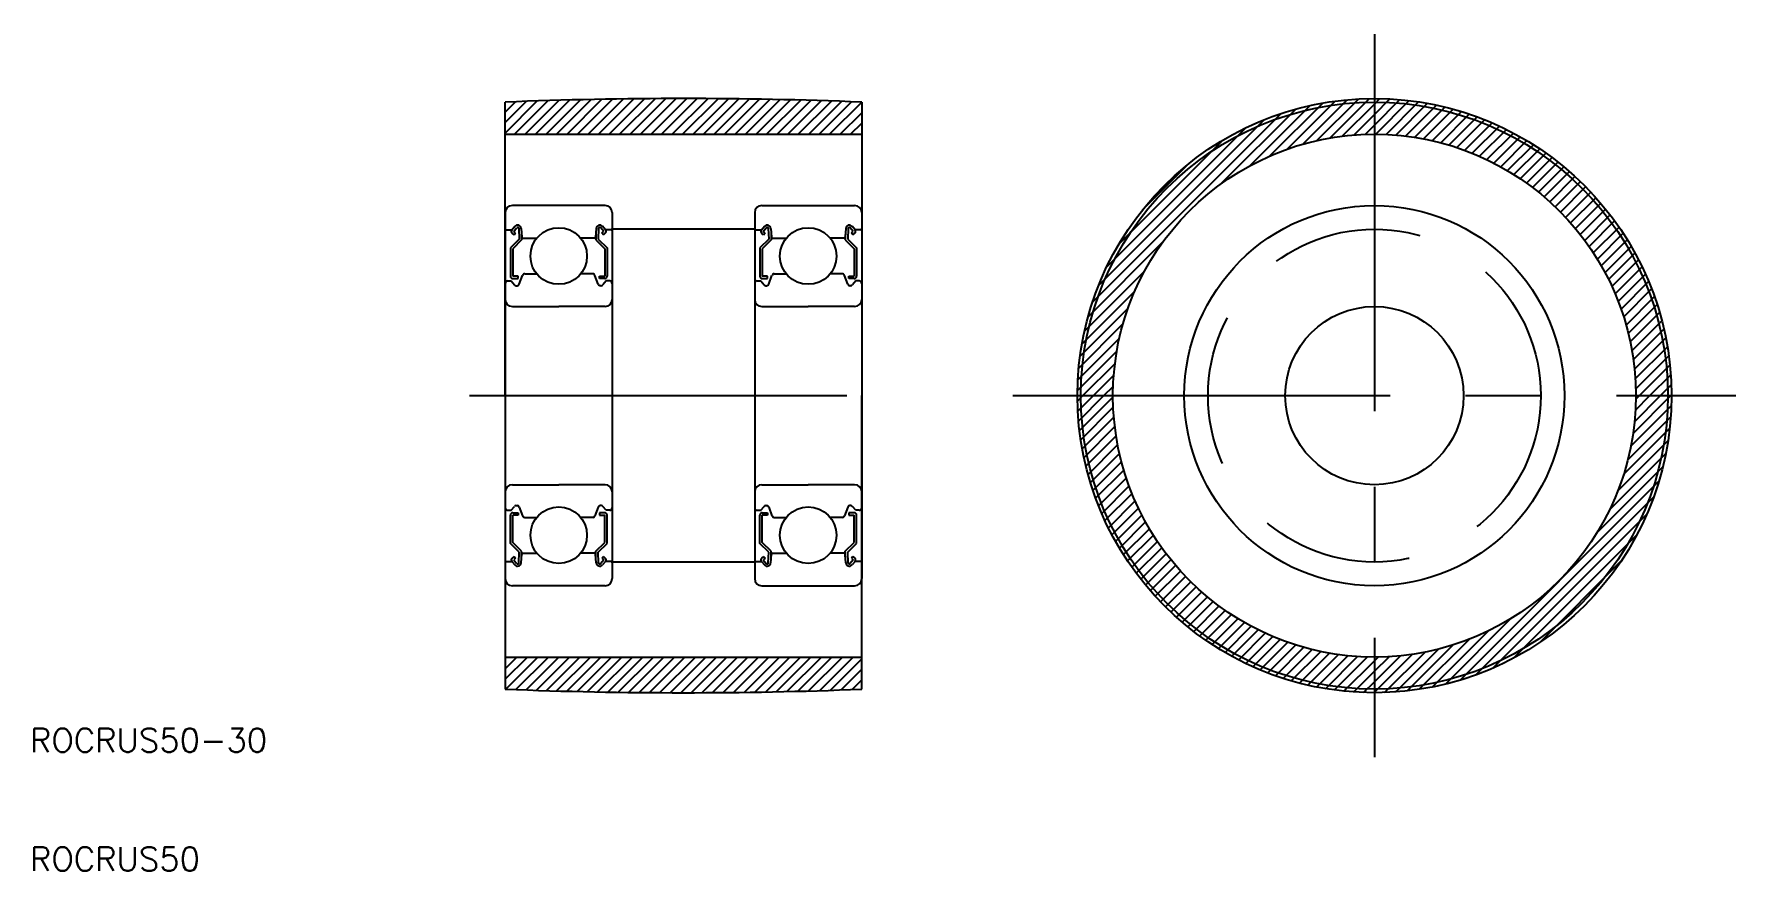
# Model space of a CAD drawing. Extents: x 10 to 154, y 10 to 80.
import ezdxf

# ---------------------------------------------------------------- set-up
doc = ezdxf.new("R2010")
doc.units = 0
doc.linetypes.add('CENTER', pattern=[50.8, 31.75, -6.35, 6.35, -6.35])
doc.linetypes.add('DASHED', pattern=[19.05, 12.7, -6.35])
doc.layers.get('0').update_dxf_attribs({"linetype": 'CONTINUOUS'})
doc.layers.add('CENTER', color=1, linetype='CENTER')
doc.styles.get("Standard").update_dxf_attribs({"font": 'txt.shx', "bigfont": 'extfont.shx'})

# ---------------------------------------------------------------- blocks, each defined once
blk = doc.blocks.new('*X2')
at = {"color": 0, "linetype": 'CONTINUOUS'}
for p, q in [((50, 72.1), (52.7, 74.8)), ((50, 72.98), (51.79, 74.77)), ((50, 73.86), (50.87, 74.73)), ((50.79, 72), (53.61, 74.83)), ((51.67, 72), (54.52, 74.85)), ((52.55, 72), (55.43, 74.88)), ((53.44, 72), (56.34, 74.9)), ((54.32, 72), (57.24, 74.92)), ((55.21, 72), (58.14, 74.94)), ((56.09, 72), (59.04, 74.95)), ((56.97, 72), (59.94, 74.97)), ((57.86, 72), (60.83, 74.98)), ((58.74, 72), (61.73, 74.99)), ((59.63, 72), (62.62, 74.99)), ((60.51, 72), (63.51, 75)), ((61.39, 72), (64.39, 75)), ((62.28, 72), (65.28, 75)), ((63.16, 72), (66.16, 75)), ((64.05, 72), (67.04, 74.99)), ((64.93, 72), (67.92, 74.99)), ((65.81, 72), (68.79, 74.98)), ((66.7, 72), (69.67, 74.97)), ((67.58, 72), (70.54, 74.96)), ((68.46, 72), (71.41, 74.95)), ((69.35, 72), (72.28, 74.93)), ((70.23, 72), (73.14, 74.91)), ((71.12, 72), (74.01, 74.89)), ((72, 72), (74.87, 74.87)), ((72.88, 72), (75.73, 74.85)), ((73.77, 72), (76.59, 74.82)), ((74.65, 72), (77.45, 74.79)), ((75.54, 72), (78.3, 74.76)), ((76.42, 72), (79.15, 74.73)), ((77.3, 72), (80, 74.7)), ((114.36, 70.17), (118.82, 74.62)), ((115.82, 70.74), (119.86, 74.78)), ((117.12, 71.16), (120.86, 74.89)), ((118.31, 71.46), (121.81, 74.96)), ((119.41, 71.68), (122.73, 75)), ((120.45, 71.83), (123.15, 74.54)), ((123.15, 74.54), (123.61, 75)), ((123.15, 73.65), (124.46, 74.97)), ((123.15, 72.77), (125.29, 74.91)), ((123.26, 72), (126.09, 74.83)), ((124.13, 71.98), (126.87, 74.72)), ((124.96, 71.93), (127.63, 74.6)), ((78.19, 72), (80, 73.81)), ((99.42, 57.88), (115.27, 73.72)), ((99.93, 59.28), (113.87, 73.22)), ((110.24, 67.82), (116.54, 74.11)), ((112.63, 69.32), (117.71, 74.4)), ((121.43, 71.93), (123.15, 73.65)), ((125.76, 71.84), (128.37, 74.45)), ((126.54, 71.74), (129.09, 74.29)), ((127.29, 71.61), (129.79, 74.1)), ((128.02, 71.45), (130.47, 73.9)), ((128.73, 71.28), (131.14, 73.69)), ((129.42, 71.09), (131.79, 73.46)), ((130.1, 70.87), (132.43, 73.21)), ((79.07, 72), (80, 72.93)), ((79.95, 72), (80, 72.05)), ((100.63, 60.85), (112.3, 72.52)), ((122.37, 71.99), (123.15, 72.77)), ((130.75, 70.65), (133.06, 72.95)), ((131.39, 70.4), (133.67, 72.68)), ((132.01, 70.14), (134.26, 72.39)), ((132.62, 69.86), (134.85, 72.09)), ((133.21, 69.57), (135.42, 71.78)), ((101.65, 62.76), (110.39, 71.5)), ((133.78, 69.26), (135.98, 71.46)), ((134.35, 68.94), (136.53, 71.12)), ((134.89, 68.6), (137.06, 70.77)), ((135.43, 68.25), (137.59, 70.41)), ((103.64, 65.64), (107.51, 69.51)), ((135.95, 67.89), (138.1, 70.04)), ((136.46, 67.52), (138.6, 69.66)), ((136.96, 67.13), (139.09, 69.26)), ((137.44, 66.73), (139.57, 68.86)), ((137.91, 66.31), (140.03, 68.44)), ((138.37, 65.89), (140.49, 68.01)), ((138.81, 65.45), (140.93, 67.57)), ((139.24, 65), (141.37, 67.12)), ((139.66, 64.53), (141.79, 66.66)), ((140.07, 64.06), (142.2, 66.19)), ((140.47, 63.57), (142.6, 65.7)), ((140.85, 63.07), (142.99, 65.21)), ((141.22, 62.55), (143.37, 64.7)), ((141.57, 62.02), (143.74, 64.19)), ((141.92, 61.48), (144.09, 63.66)), ((142.24, 60.93), (144.43, 63.12)), ((99.04, 56.61), (105.33, 62.91)), ((142.56, 60.36), (144.76, 62.56)), ((142.86, 59.77), (145.08, 62)), ((98.75, 55.44), (103.83, 60.51)), ((143.14, 59.18), (145.39, 61.42)), ((143.42, 58.56), (145.68, 60.83)), ((143.67, 57.93), (145.96, 60.23)), ((98.53, 54.33), (102.98, 58.79)), ((143.91, 57.29), (146.23, 59.61)), ((144.13, 56.62), (146.48, 58.98)), ((98.37, 53.29), (102.41, 57.33)), ((144.33, 55.94), (146.72, 58.33)), ((144.52, 55.24), (146.94, 57.67)), ((98.26, 52.29), (101.99, 56.03)), ((144.68, 54.52), (147.15, 57)), ((144.82, 53.78), (147.34, 56.3)), ((98.19, 51.34), (101.69, 54.84)), ((144.94, 53.02), (147.52, 55.59)), ((145.04, 52.23), (147.67, 54.86)), ((98.15, 50.42), (101.47, 53.74)), ((145.1, 51.41), (147.81, 54.12)), ((145.14, 50.57), (147.92, 53.35)), ((98.61, 50), (101.32, 52.7)), ((99.5, 50), (101.22, 51.72)), ((145.46, 50), (148.02, 52.56)), ((146.34, 50), (148.09, 51.75)), ((100.38, 50), (101.16, 50.78)), ((147.23, 50), (148.13, 50.91)), ((98.15, 49.54), (98.61, 50)), ((98.18, 48.69), (99.5, 50)), ((98.24, 47.86), (100.38, 50)), ((98.32, 47.06), (101.15, 49.88)), ((98.43, 46.28), (101.17, 49.02)), ((144.73, 45.74), (148.13, 49.14)), ((144.92, 46.81), (148.11, 50)), ((145.04, 47.81), (147.23, 50)), ((145.12, 48.77), (146.34, 50)), ((145.15, 49.69), (145.46, 50)), ((148.11, 50), (148.15, 50.04)), ((98.55, 45.52), (101.22, 48.19)), ((98.7, 44.78), (101.31, 47.39)), ((144.48, 44.6), (148.09, 48.21)), ((98.86, 44.06), (101.41, 46.61)), ((99.05, 43.36), (101.54, 45.86)), ((143.64, 42), (147.86, 46.21)), ((144.12, 43.36), (148, 47.23)), ((99.25, 42.68), (101.7, 45.13)), ((99.46, 42.01), (101.87, 44.42)), ((142.96, 40.43), (147.67, 45.14)), ((99.69, 41.36), (102.06, 43.73)), ((99.94, 40.72), (102.27, 43.05)), ((141.89, 38.48), (147.42, 44.01)), ((100.2, 40.09), (102.5, 42.4)), ((100.47, 39.48), (102.75, 41.76)), ((130.36, 26.06), (147.09, 42.79)), ((100.76, 38.88), (103.01, 41.14)), ((101.06, 38.3), (103.29, 40.53)), ((131.68, 26.5), (146.65, 41.47)), ((101.37, 37.73), (103.58, 39.94)), ((101.69, 37.17), (103.89, 39.37)), ((102.03, 36.62), (104.21, 38.8)), ((133.16, 27.09), (146.06, 39.99)), ((102.38, 36.09), (104.55, 38.26)), ((102.74, 35.56), (104.9, 37.72)), ((134.86, 27.91), (145.24, 38.29)), ((103.11, 35.05), (105.26, 37.2)), ((103.49, 34.55), (105.63, 36.69)), ((103.89, 34.06), (106.02, 36.19)), ((137.06, 29.23), (143.92, 36.09)), ((104.29, 33.58), (106.42, 35.71)), ((104.71, 33.12), (106.84, 35.24)), ((105.14, 32.66), (107.26, 34.78)), ((105.58, 32.22), (107.7, 34.34)), ((106.03, 31.78), (108.15, 33.91)), ((106.49, 31.36), (108.62, 33.49)), ((106.96, 30.95), (109.09, 33.08)), ((107.45, 30.55), (109.58, 32.68)), ((107.94, 30.16), (110.08, 32.3)), ((108.45, 29.78), (110.6, 31.93)), ((108.96, 29.41), (111.13, 31.58)), ((109.49, 29.06), (111.67, 31.23)), ((110.03, 28.72), (112.22, 30.91)), ((110.59, 28.39), (112.79, 30.59)), ((111.15, 28.07), (113.38, 30.29)), ((128.01, 25.48), (132.72, 30.19)), ((129.14, 25.73), (134.67, 31.26)), ((111.73, 27.76), (113.97, 30)), ((112.32, 27.47), (114.59, 29.73)), ((112.92, 27.19), (115.22, 29.48)), ((113.54, 26.92), (115.86, 29.24)), ((114.17, 26.67), (116.53, 29.02)), ((114.82, 26.43), (117.21, 28.82)), ((124.94, 25.06), (128.55, 28.67)), ((125.92, 25.15), (129.79, 29.03)), ((126.93, 25.29), (131.15, 29.51)), ((50, 26.14), (51.86, 28)), ((50, 27.02), (50.98, 28)), ((50, 27.9), (50.1, 28)), ((50.05, 25.3), (52.75, 28)), ((50.9, 25.27), (53.63, 28)), ((51.75, 25.23), (54.52, 28)), ((52.61, 25.2), (55.4, 28)), ((53.46, 25.18), (56.28, 28)), ((54.32, 25.15), (57.17, 28)), ((55.18, 25.13), (58.05, 28)), ((56.04, 25.11), (58.94, 28)), ((56.91, 25.09), (59.82, 28)), ((57.77, 25.07), (60.7, 28)), ((58.64, 25.05), (61.59, 28)), ((59.51, 25.04), (62.47, 28)), ((60.38, 25.03), (63.36, 28)), ((61.26, 25.02), (64.24, 28)), ((62.13, 25.01), (65.12, 28)), ((63.01, 25.01), (66.01, 28)), ((63.89, 25), (66.89, 28)), ((64.77, 25), (67.77, 28)), ((65.66, 25), (68.66, 28)), ((66.55, 25), (69.54, 28)), ((67.43, 25.01), (70.43, 28)), ((68.33, 25.01), (71.31, 28)), ((69.22, 25.02), (72.19, 28)), ((70.11, 25.03), (73.08, 28)), ((71.01, 25.05), (73.96, 28)), ((71.91, 25.06), (74.85, 28)), ((72.81, 25.08), (75.73, 28)), ((73.71, 25.1), (76.61, 28)), ((74.62, 25.12), (77.5, 28)), ((75.53, 25.15), (78.38, 28)), ((76.44, 25.17), (79.27, 28)), ((77.35, 25.2), (80, 27.85)), ((115.48, 26.21), (117.91, 28.63)), ((116.15, 26), (118.63, 28.47)), ((116.85, 25.81), (119.37, 28.33)), ((117.56, 25.63), (120.13, 28.21)), ((118.29, 25.48), (120.92, 28.11)), ((119.03, 25.34), (121.74, 28.05)), ((119.8, 25.23), (122.58, 28.01)), ((120.59, 25.13), (123.15, 27.69)), ((123.15, 25.04), (126.34, 28.23)), ((123.15, 25.92), (125.34, 28.11)), ((123.15, 26.81), (124.38, 28.03)), ((123.15, 27.69), (123.46, 28)), ((124.01, 25.01), (127.41, 28.42)), ((78.27, 25.23), (80, 26.97)), ((79.19, 25.27), (80, 26.08)), ((121.4, 25.06), (123.15, 26.81)), ((122.24, 25.02), (123.15, 25.92)), ((123.11, 25), (123.15, 25.04))]:
    blk.add_line(p, q, dxfattribs=at)

msp = doc.modelspace()

# ---------------------------------------------------------------- linework, layer by layer
at = {"color": 7, "linetype": 'CONTINUOUS'}
for p, q in [((50, 50), (50, 74.7)), ((80, 74.7), (80, 50)), ((50, 72), (80, 72)), ((54.5, 66), (50.6, 66)), ((58.4, 66), (54.5, 66)), ((71.6, 66), (75.5, 66)), ((75.5, 66), (79.4, 66)), ((50, 65.4), (50, 34.6)), ((59, 65.4), (59, 34.6)), ((71, 65.4), (71, 34.6)), ((80, 65.4), (80, 34.6)), ((50.1, 63.95), (50.56, 63.95)), ((51.18, 63.18), (50.43, 62.43)), ((50.56, 63.95), (50.81, 64.25)), ((50.74, 63.54), (50.58, 63.67)), ((51.38, 63.1), (50.63, 62.35)), ((50.71, 63.82), (50.96, 64.12)), ((50.87, 63.69), (50.71, 63.82)), ((50.74, 63.54), (50.87, 63.69)), ((51.14, 64.06), (51.18, 63.18)), ((51.34, 64.08), (51.4, 63.34)), ((51.38, 63.57), (51.38, 63.1)), ((51.5, 63.25), (52.65, 63.25)), ((57.5, 63.25), (56.35, 63.25)), ((57.66, 64.08), (57.6, 63.34)), ((57.62, 63.57), (57.62, 63.1)), ((57.62, 63.1), (58.37, 62.35)), ((57.86, 64.06), (57.82, 63.18)), ((57.82, 63.18), (58.57, 62.43)), ((58.29, 63.82), (58.04, 64.12)), ((58.13, 63.69), (58.29, 63.82)), ((58.26, 63.54), (58.13, 63.69)), ((58.44, 63.95), (58.19, 64.25)), ((58.26, 63.54), (58.42, 63.67)), ((58.9, 63.95), (58.44, 63.95)), ((71, 64), (59, 64)), ((71.1, 63.95), (71.56, 63.95)), ((72.18, 63.18), (71.43, 62.43)), ((71.56, 63.95), (71.81, 64.25)), ((71.74, 63.54), (71.58, 63.67)), ((72.38, 63.1), (71.63, 62.35)), ((71.71, 63.82), (71.96, 64.12)), ((71.87, 63.69), (71.71, 63.82)), ((71.74, 63.54), (71.87, 63.69)), ((72.14, 64.06), (72.18, 63.18)), ((72.34, 64.08), (72.4, 63.34)), ((72.38, 63.57), (72.38, 63.1)), ((72.5, 63.25), (73.65, 63.25)), ((78.5, 63.25), (77.35, 63.25)), ((78.66, 64.08), (78.6, 63.34)), ((78.62, 63.57), (78.62, 63.1)), ((78.62, 63.1), (79.37, 62.35)), ((78.86, 64.06), (78.82, 63.18)), ((78.82, 63.18), (79.57, 62.43)), ((79.29, 63.82), (79.04, 64.12)), ((79.13, 63.69), (79.29, 63.82)), ((79.26, 63.54), (79.13, 63.69)), ((79.44, 63.95), (79.19, 64.25)), ((79.26, 63.54), (79.42, 63.67)), ((79.9, 63.95), (79.44, 63.95)), ((50.43, 62.43), (50.43, 60.05)), ((50.63, 62.35), (50.63, 60.05)), ((58.37, 62.35), (58.37, 60.05)), ((58.57, 62.43), (58.57, 60.05)), ((71.43, 62.43), (71.43, 60.05)), ((71.63, 62.35), (71.63, 60.05)), ((79.37, 62.35), (79.37, 60.05)), ((79.57, 62.43), (79.57, 60.05)), ((51.64, 60.25), (52.65, 60.25)), ((57.36, 60.25), (56.35, 60.25)), ((72.64, 60.25), (73.65, 60.25)), ((78.36, 60.25), (77.35, 60.25)), ((50.2, 59.65), (50.5, 59.65)), ((50.5, 59.65), (50.78, 59.32)), ((51.08, 60.05), (50.63, 60.05)), ((50.63, 59.85), (51.08, 59.85)), ((50.93, 59.25), (50.99, 59.25)), ((51.08, 59.85), (51.08, 60.05)), ((51.18, 59.38), (51.45, 60.12)), ((57.82, 59.38), (57.55, 60.12)), ((57.92, 60.05), (58.37, 60.05)), ((57.92, 59.85), (57.92, 60.05)), ((58.37, 59.85), (57.92, 59.85)), ((58.07, 59.25), (58.01, 59.25)), ((58.5, 59.65), (58.22, 59.32)), ((58.8, 59.65), (58.5, 59.65)), ((71.2, 59.65), (71.5, 59.65)), ((71.5, 59.65), (71.78, 59.32)), ((72.08, 60.05), (71.63, 60.05)), ((71.63, 59.85), (72.08, 59.85)), ((71.93, 59.25), (71.99, 59.25)), ((72.08, 59.85), (72.08, 60.05)), ((72.18, 59.38), (72.45, 60.12)), ((78.82, 59.38), (78.55, 60.12)), ((78.92, 60.05), (79.37, 60.05)), ((78.92, 59.85), (78.92, 60.05)), ((79.37, 59.85), (78.92, 59.85)), ((79.07, 59.25), (79.01, 59.25)), ((79.5, 59.65), (79.22, 59.32)), ((79.8, 59.65), (79.5, 59.65)), ((50.6, 57.5), (54.5, 57.5)), ((58.4, 57.5), (54.5, 57.5)), ((71.6, 57.5), (75.5, 57.5)), ((79.4, 57.5), (75.5, 57.5)), ((50, 50), (50, 25.3)), ((80, 25.3), (80, 50)), ((50.6, 42.5), (54.5, 42.5)), ((51.57, 42.5), (51.57, 42.5)), ((52.55, 42.5), (52.55, 42.5)), ((58.4, 42.5), (54.5, 42.5)), ((71.6, 42.5), (75.5, 42.5)), ((79.4, 42.5), (75.5, 42.5)), ((77.45, 42.5), (77.45, 42.5)), ((78.43, 42.5), (78.43, 42.5)), ((50.2, 40.35), (50.5, 40.35)), ((50.5, 40.35), (50.78, 40.68)), ((50.63, 40.15), (51.08, 40.15)), ((50.93, 40.75), (50.99, 40.75)), ((51.08, 40.15), (51.08, 39.95)), ((51.18, 40.62), (51.45, 39.88)), ((57.82, 40.62), (57.55, 39.88)), ((57.92, 40.15), (57.92, 39.95)), ((58.37, 40.15), (57.92, 40.15)), ((58.07, 40.75), (58.01, 40.75)), ((58.5, 40.35), (58.22, 40.68)), ((58.8, 40.35), (58.5, 40.35)), ((71.2, 40.35), (71.5, 40.35)), ((71.5, 40.35), (71.78, 40.68)), ((71.63, 40.15), (72.08, 40.15)), ((71.93, 40.75), (71.99, 40.75)), ((72.08, 40.15), (72.08, 39.95)), ((72.18, 40.62), (72.45, 39.88)), ((78.82, 40.62), (78.55, 39.88)), ((79.37, 40.15), (78.92, 40.15)), ((78.92, 40.15), (78.92, 39.95)), ((79.07, 40.75), (79.01, 40.75)), ((79.5, 40.35), (79.22, 40.68)), ((79.8, 40.35), (79.5, 40.35)), ((50.43, 37.57), (50.43, 39.95)), ((51.08, 39.95), (50.63, 39.95)), ((50.63, 37.65), (50.63, 39.95)), ((51.64, 39.75), (52.65, 39.75)), ((57.36, 39.75), (56.35, 39.75)), ((57.92, 39.95), (58.37, 39.95)), ((58.37, 37.65), (58.37, 39.95)), ((58.57, 37.57), (58.57, 39.95)), ((71.43, 37.57), (71.43, 39.95)), ((71.63, 37.65), (71.63, 39.95)), ((72.08, 39.95), (71.63, 39.95)), ((72.64, 39.75), (73.65, 39.75)), ((78.36, 39.75), (77.35, 39.75)), ((78.92, 39.95), (79.37, 39.95)), ((79.37, 37.65), (79.37, 39.95)), ((79.57, 37.57), (79.57, 39.95)), ((51.18, 36.82), (50.43, 37.57)), ((51.38, 36.9), (50.63, 37.65)), ((57.62, 36.9), (58.37, 37.65)), ((57.82, 36.82), (58.57, 37.57)), ((72.18, 36.82), (71.43, 37.57)), ((72.38, 36.9), (71.63, 37.65)), ((78.62, 36.9), (79.37, 37.65)), ((78.82, 36.82), (79.57, 37.57)), ((50.1, 36.05), (50.56, 36.05)), ((50.56, 36.05), (50.81, 35.75)), ((50.74, 36.46), (50.58, 36.33)), ((50.87, 36.31), (50.71, 36.18)), ((50.71, 36.18), (50.96, 35.88)), ((50.74, 36.46), (50.87, 36.31)), ((51.14, 35.94), (51.18, 36.82)), ((51.34, 35.92), (51.4, 36.66)), ((51.38, 36.43), (51.38, 36.9)), ((51.5, 36.75), (52.65, 36.75)), ((57.5, 36.75), (56.35, 36.75)), ((57.66, 35.92), (57.6, 36.66)), ((57.62, 36.43), (57.62, 36.9)), ((57.86, 35.94), (57.82, 36.82)), ((58.29, 36.18), (58.04, 35.88)), ((58.26, 36.46), (58.13, 36.31)), ((58.13, 36.31), (58.29, 36.18)), ((58.44, 36.05), (58.19, 35.75)), ((58.26, 36.46), (58.42, 36.33)), ((58.9, 36.05), (58.44, 36.05)), ((71, 36), (59, 36)), ((71.1, 36.05), (71.56, 36.05)), ((71.56, 36.05), (71.81, 35.75)), ((71.74, 36.46), (71.58, 36.33)), ((71.87, 36.31), (71.71, 36.18)), ((71.71, 36.18), (71.96, 35.88)), ((71.74, 36.46), (71.87, 36.31)), ((72.14, 35.94), (72.18, 36.82)), ((72.34, 35.92), (72.4, 36.66)), ((72.38, 36.43), (72.38, 36.9)), ((72.5, 36.75), (73.65, 36.75)), ((78.5, 36.75), (77.35, 36.75)), ((78.66, 35.92), (78.6, 36.66)), ((78.62, 36.43), (78.62, 36.9)), ((78.86, 35.94), (78.82, 36.82)), ((79.29, 36.18), (79.04, 35.88)), ((79.26, 36.46), (79.13, 36.31)), ((79.13, 36.31), (79.29, 36.18)), ((79.44, 36.05), (79.19, 35.75)), ((79.26, 36.46), (79.42, 36.33)), ((79.9, 36.05), (79.44, 36.05)), ((54.5, 34), (50.6, 34)), ((58.4, 34), (54.5, 34)), ((71.6, 34), (75.5, 34)), ((75.5, 34), (79.4, 34)), ((50, 28), (80, 28))]:
    msp.add_line(p, q, dxfattribs=at)
for centre, radius in [((123.15, 50), 25), ((123.15, 50), 24.7), ((123.15, 50), 22), ((123.15, 50), 16), ((54.5, 61.75), 2.38), ((75.5, 61.75), 2.38), ((123.15, 50), 7.5), ((54.5, 38.25), 2.38), ((75.5, 38.25), 2.38)]:
    msp.add_circle(centre, radius, dxfattribs=at)
at = {"color": 3, "linetype": 'DASHED'}
msp.add_circle((123.15, 50), 14, dxfattribs=at)
at = {"color": 7, "linetype": 'CONTINUOUS'}
for centre, radius, start, end in [((65, -300.15), 375.15, 87.7085, 92.2915), ((50.6, 65.4), 0.6, 90, 180), ((58.4, 65.4), 0.6, 360, 90), ((71.6, 65.4), 0.6, 90, 180), ((79.4, 65.4), 0.6, 0, 90), ((50.1, 64.05), 0.1, 180, 270), ((50.71, 63.82), 0.2, 140.0002, 230.0848), ((51.04, 64.05), 0.3, 4.9968, 140.0002), ((51.04, 64.06), 0.1, 2.8198, 140.0033), ((51.5, 63.35), 0.1, 184.9968, 269.9995), ((57.5, 63.35), 0.1, 270.0005, 355.0032), ((57.96, 64.05), 0.3, 39.9998, 175.0032), ((57.96, 64.06), 0.1, 39.9967, 177.1802), ((58.29, 63.82), 0.2, 309.9152, 39.9998), ((58.9, 64.05), 0.1, 270, 0), ((71.1, 64.05), 0.1, 180, 270), ((71.71, 63.82), 0.2, 140.0002, 230.0848), ((72.04, 64.05), 0.3, 4.9968, 140.0002), ((72.04, 64.06), 0.1, 2.8198, 140.0033), ((72.5, 63.35), 0.1, 184.9968, 269.9995), ((78.5, 63.35), 0.1, 270.0005, 355.0032), ((78.96, 64.05), 0.3, 39.9998, 175.0032), ((78.96, 64.06), 0.1, 39.9967, 177.1802), ((79.29, 63.82), 0.2, 309.9152, 39.9998), ((79.9, 64.05), 0.1, 270, 0), ((51.64, 60.05), 0.2, 90, 159.9919), ((57.36, 60.05), 0.2, 20.0081, 90), ((72.64, 60.05), 0.2, 90, 159.9919), ((78.36, 60.05), 0.2, 20.0081, 90), ((50.2, 59.45), 0.2, 90, 180), ((50.63, 60.05), 0.2, 180, 270), ((50.93, 59.45), 0.2, 219.9962, 270), ((50.99, 59.45), 0.2, 270, 339.9919), ((58.01, 59.45), 0.2, 200.0081, 270), ((58.07, 59.45), 0.2, 270, 320.0038), ((58.37, 60.05), 0.2, 270, 0), ((58.8, 59.45), 0.2, 0, 90), ((71.2, 59.45), 0.2, 90, 180), ((71.63, 60.05), 0.2, 180, 270), ((71.93, 59.45), 0.2, 219.9962, 270), ((71.99, 59.45), 0.2, 270, 339.9919), ((79.01, 59.45), 0.2, 200.0081, 270), ((79.07, 59.45), 0.2, 270, 320.0038), ((79.37, 60.05), 0.2, 270, 0), ((79.8, 59.45), 0.2, 0, 90), ((50.6, 58.1), 0.6, 180, 270), ((58.4, 58.1), 0.6, 270, 360), ((71.6, 58.1), 0.6, 180, 270), ((79.4, 58.1), 0.6, 270, 0), ((50.6, 41.9), 0.6, 90, 180), ((58.4, 41.9), 0.6, 0, 90), ((71.6, 41.9), 0.6, 90, 180), ((79.4, 41.9), 0.6, 0, 90), ((50.2, 40.55), 0.2, 180, 270), ((50.63, 39.95), 0.2, 90, 180), ((50.93, 40.55), 0.2, 90, 140.0038), ((50.99, 40.55), 0.2, 20.0081, 90), ((58.01, 40.55), 0.2, 90, 159.9919), ((58.07, 40.55), 0.2, 39.9962, 90), ((58.37, 39.95), 0.2, 0, 90), ((58.8, 40.55), 0.2, 270, 0), ((71.2, 40.55), 0.2, 180, 270), ((71.63, 39.95), 0.2, 90, 180), ((71.93, 40.55), 0.2, 90, 140.0038), ((71.99, 40.55), 0.2, 20.0081, 90), ((79.01, 40.55), 0.2, 90, 159.9919), ((79.07, 40.55), 0.2, 39.9962, 90), ((79.37, 39.95), 0.2, 0, 90), ((79.8, 40.55), 0.2, 270, 0), ((51.64, 39.95), 0.2, 200.0081, 270), ((57.36, 39.95), 0.2, 270, 339.9919), ((72.64, 39.95), 0.2, 200.0081, 270), ((78.36, 39.95), 0.2, 270, 339.9919), ((50.1, 35.95), 0.1, 90, 180), ((50.71, 36.18), 0.2, 129.9152, 219.9998), ((51.04, 35.95), 0.3, 219.9998, 355.0032), ((51.04, 35.94), 0.1, 219.9967, 357.1802), ((51.5, 36.65), 0.1, 90.0005, 175.0032), ((57.5, 36.65), 0.1, 4.9968, 89.9995), ((57.96, 35.95), 0.3, 184.9968, 320.0002), ((57.96, 35.94), 0.1, 182.8198, 320.0033), ((58.29, 36.18), 0.2, 320.0002, 50.0848), ((58.9, 35.95), 0.1, 0, 90), ((71.1, 35.95), 0.1, 90, 180), ((71.71, 36.18), 0.2, 129.9152, 219.9998), ((72.04, 35.95), 0.3, 219.9998, 355.0032), ((72.04, 35.94), 0.1, 219.9967, 357.1802), ((72.5, 36.65), 0.1, 90.0005, 175.0032), ((78.5, 36.65), 0.1, 4.9968, 89.9995), ((78.96, 35.95), 0.3, 184.9968, 320.0002), ((78.96, 35.94), 0.1, 182.8198, 320.0033), ((79.29, 36.18), 0.2, 320.0002, 50.0848), ((79.9, 35.95), 0.1, 0, 90), ((50.6, 34.6), 0.6, 180, 270), ((58.4, 34.6), 0.6, 270, 0), ((71.6, 34.6), 0.6, 180, 270), ((79.4, 34.6), 0.6, 270, 0), ((65, 400.15), 375.15, 267.7085, 272.2915)]:
    msp.add_arc(centre, radius, start, end, dxfattribs=at)
at = {"layer": 'CENTER', "color": 1, "linetype": 'CENTER'}
for p, q in [((123.15, 80.43), (123.15, 19.57)), ((47, 50), (83, 50)), ((92.72, 50), (153.58, 50))]:
    msp.add_line(p, q, dxfattribs=at)

# ---------------------------------------------------------------- block references
at = {"color": 3, "linetype": 'CONTINUOUS'}
msp.add_blockref('*X2', (0, 0), dxfattribs=at)

# ---------------------------------------------------------------- texts
at = {"color": 7, "linetype": 'CONTINUOUS'}
for s, p in [('ROCRUS50-30', (10, 20)), ('ROCRUS50', (10, 10))]:
    msp.add_text(s, height=2, dxfattribs=at).set_placement(p)

doc.saveas('drawing.dxf')
